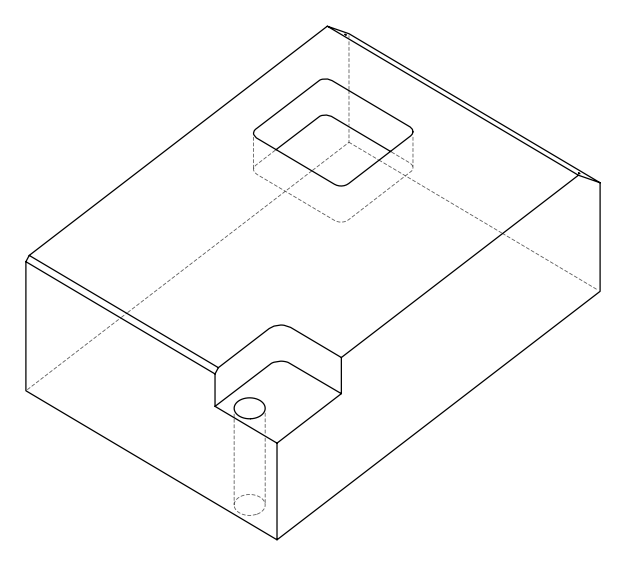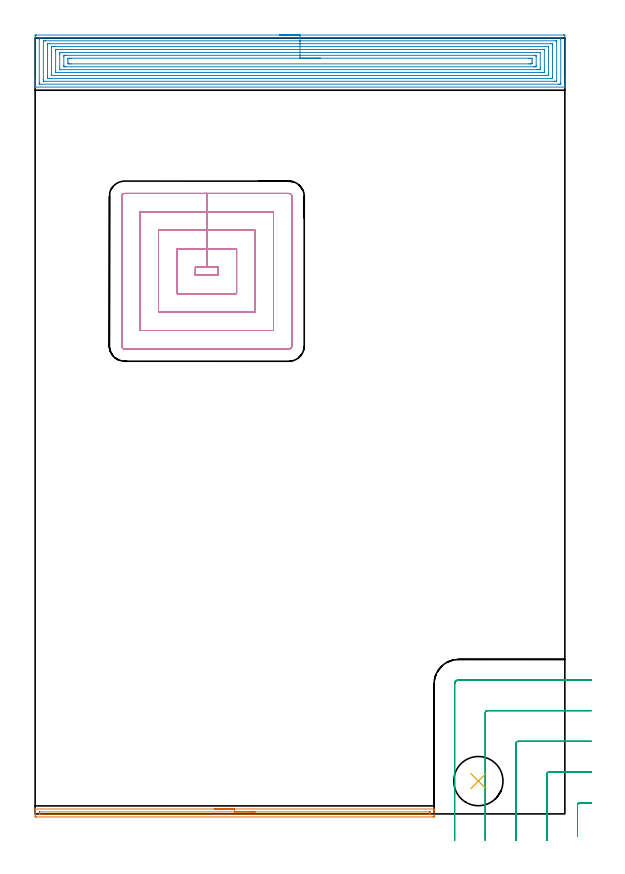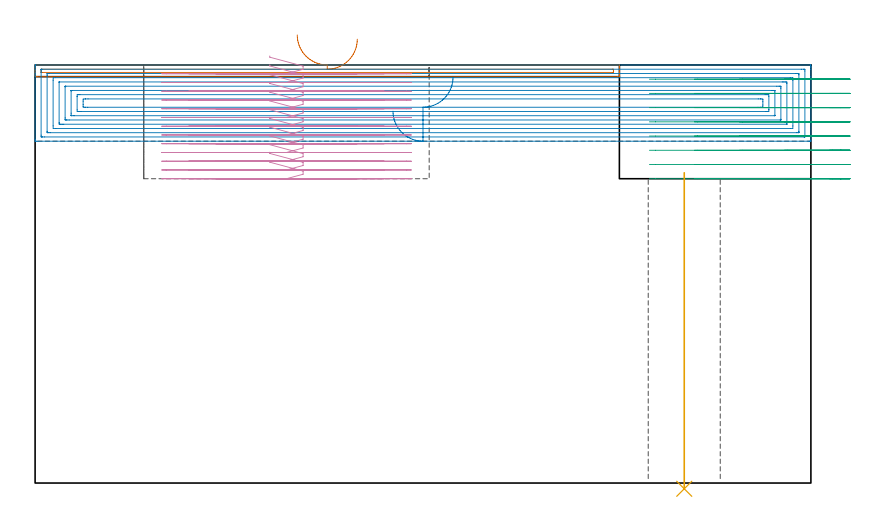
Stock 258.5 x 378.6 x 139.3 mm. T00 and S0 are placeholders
(PLAN: 5 operations, 3 tool changes, 55.3 min)
(1 AREA_MILL | FG_CHAMFER_SURFACE | UGT0205_001 | 3.27 min | 1502 mm3)
(2 AREA_MILL_1 | FG_CHAMFER_SURFACE_1 | UGT0205_001 | 19.08 min | 83384 mm3)
(3 MILL_CORNER_NOTCH_RECTANGULAR | CORNER_NOTCH_RECTANGULAR | UGT0201_094 | Follow Part, ap 5, ae 75% | 7.72 min | 181149 mm3)
(4 MILL_RECTANGULAR_POCKET | POCKET_RECTANGULAR_STRAIGHT | NXT0201_011 | Follow Part, ap 3, ae 75% | 24.76 min | 315042 mm3)
(5 INDEXABLE_INSERT_DRILL_THROUGH_HOLE_FROM_SOLID | STEP1HOLE | NXT0302_019 | 0.43 min | 45831 mm3)
(TOOL UGT0205_001 | Chamfer Mill 20 x 3 x 45 deg. | D20 FL50 Z2)
(TOOL UGT0201_094 | End mill 20 mm | D20 FL38 Z4)
(TOOL NXT0201_011 | ENDMILL 12mm [2P460-1200-NA 1630] | D12 FL38 Z6)
(TOOL NXT0302_019 | Index. Insert Drill 24mm [880-D2400L25-05] | D24 PA176 FL120 Z2)
(OP 1 AREA_MILL)
G17 G21 G94 G90
T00 M6
G54
G17 G0 G90 X87.35 Y2.4 S1061 M3
G43 Z149.3 H0
G94 G1 X87.388 Z148.428 F250.
X87.502 Z147.563
X87.691 Z146.712
X87.953 Z145.88
X88.287 Z145.074
X88.69 Z144.3
X89.158 Z143.564
X89.69 Z142.872
X90.279 Z142.229
X90.922 Z141.64
X91.614 Z141.108
X92.35 Z140.64
X93.124 Z140.237
X93.93 Z139.903
X94.762 Z139.641
X95.613 Z139.452
X96.478 Z139.338
X97.35 Z139.3
X194.55
X194.69 Y2.397 Z139.288
X194.693 Y2.347 Z139.239
X194.7 Y1.99 Z138.889
Y1.507 Z138.406
Y0.896 Z137.792
Y-0.296 Z136.601
X194.699 Y-0.889 Z136.005
X194.696 Y-1.482 Z135.413
X194.693 Y-1.49 Z135.405
X194.104 Y-1.5 Z135.4
X0.596 Y-1.499 Z135.401
X0.007 Y-1.49 Z135.405
X0.004 Y-1.482 Z135.413
X0. Y-0.889 Z136.005
Y-0.296 Z136.601
Y0.004 Z136.9
Y0.597 Z137.493
Y0.896 Z137.792
Y1.496 Z138.395
Y1.99 Z138.889
X0.007 Y2.347 Z139.239
X0.01 Y2.397 Z139.288
X0.15 Y2.4 Z139.3
X97.35
Y0.986 Z137.886
X192.321
X192.41 Y0.985 Z137.885
X192.588 Y0.981 Z137.881
X192.691 Y0.977 Z137.877
X192.694 Y0.95 Z137.85
X192.697 Y0.896 Z137.796
X192.7 Y0.517 Z137.417
Y0.004 Z136.904
X192.698 Y-0.044 Z136.856
X192.695 Y-0.067 Z136.833
X192.691 Y-0.074 Z136.826
X192.675 Y-0.079 Z136.821
X192.499 Y-0.084 Z136.816
X192.41 Y-0.085 Z136.815
X2.379 Y-0.086 Z136.814
X2.29 Y-0.085 Z136.815
X2.112 Y-0.081 Z136.819
X2.009 Y-0.077 Z136.823
X2.006 Y-0.05 Z136.85
X2.003 Y0.004 Z136.904
X2. Y0.383 Z137.283
Y0.896 Z137.796
X2.001 Y0.944 Z137.844
X2.005 Y0.967 Z137.867
X2.009 Y0.974 Z137.874
X2.024 Y0.979 Z137.879
X2.201 Y0.984 Z137.884
X2.29 Y0.985 Z137.885
X97.35 Y0.986 Z137.886
X98.222 Z137.924
X99.086 Z138.038
X99.938 Z138.226
X100.77 Z138.489
X101.576 Z138.823
X102.35 Z139.225
X103.086 Z139.694
X103.778 Z140.225
X104.421 Z140.815
X105.01 Z141.458
X105.541 Z142.15
X106.01 Z142.886
X106.413 Z143.66
X106.747 Z144.466
X107.009 Z145.298
X107.198 Z146.149
X107.312 Z147.014
X107.35 Z147.886
G0 Z149.3
M5
M2
(OP 2 AREA_MILL_1)
G17 G21 G94 G90
T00 M6
G54
G17 G0 G90 X119.25 Y380.1 S1061 M3
G43 Z149.3 H0
Z123.9
G94 G1 X119.288 Z123.028 F250.
X119.402 Z122.163
X119.591 Z121.312
X119.853 Z120.48
X120.187 Z119.674
X120.59 Z118.9
X121.059 Z118.164
X121.59 Z117.472
X122.179 Z116.829
X122.822 Z116.24
X123.514 Z115.708
X124.25 Z115.24
X125.024 Z114.837
X125.83 Z114.503
X126.662 Z114.241
X127.514 Z114.052
X128.378 Z113.938
X129.25 Z113.9
X257.883
X258.15 Y380.097 Z113.902
X258.49 Y380.092 Z113.906
X258.5 Y379.747 Z114.25
Y358.629 Z135.366
Y356.223 Z137.772
Y355.541 Z138.459
Y355.18 Z138.82
X258.493 Y354.767 Z139.225
X258.49 Y354.703 Z139.288
X258.33 Y354.7 Z139.3
X0.171
X0.01 Y354.703 Z139.288
X0.007 Y354.767 Z139.225
X0. Y355.18 Z138.819
Y355.541 Z138.459
Y356.223 Z137.772
Y357.459 Z136.538
Y358.012 Z135.983
Y358.629 Z135.366
X0.001 Y379.471 Z114.526
X0.004 Y380.085 Z113.912
X0.007 Y380.092 Z113.906
X0.617 Y380.1 Z113.9
X129.25
Y378.686 Z115.314
X256.205 Y378.685 Z115.315
X256.423 Y378.681 Z115.319
X256.48 Y378.679 Z115.321
X256.49 Y378.667 Z115.333
X256.495 Y378.634 Z115.366
X256.498 Y378.577 Z115.423
X256.5 Y378.173 Z115.827
X256.499 Y356.714 Z137.286
X256.493 Y356.223 Z137.777
X256.49 Y356.129 Z137.871
X256.314 Y356.12 Z137.88
X256.204 Y356.116 Z137.884
X256.096 Y356.115 Z137.885
X255.312 Y356.114 Z137.886
X2.295 Y356.115 Z137.885
X2.077 Y356.119 Z137.881
X2.02 Y356.121 Z137.879
X2.01 Y356.133 Z137.867
X2.005 Y356.166 Z137.834
X2.002 Y356.223 Z137.777
X2. Y356.627 Z137.373
Y357.117 Z136.883
X2.001 Y378.086 Z115.914
X2.007 Y378.577 Z115.423
X2.01 Y378.671 Z115.329
X2.186 Y378.68 Z115.32
X2.296 Y378.684 Z115.316
X2.404 Y378.685 Z115.315
X3.188 Y378.686 Z115.314
X129.25
Y377.272 Z116.728
X253.827 Y377.271 Z116.729
X254.31 Y377.269 Z116.731
X254.47 Y377.267 Z116.733
X254.489 Y377.265 Z116.735
X254.494 Y377.207 Z116.793
X254.498 Y377.106 Z116.894
X254.5 Y376.979 Z117.021
Y376.789 Z117.211
X254.499 Y358.012 Z135.988
X254.498 Y357.823 Z136.177
X254.49 Y357.631 Z136.369
X254.481 Y357.535 Z136.465
X254.43 Y357.533 Z136.467
X254.31 Y357.53 Z136.47
X253.899 Y357.529 Z136.471
X253.416 Y357.528 Z136.472
X4.673 Y357.529 Z136.471
X4.19 Y357.531 Z136.469
X4.031 Y357.533 Z136.467
X4.011 Y357.535 Z136.465
X4.007 Y357.593 Z136.407
X4.002 Y357.694 Z136.306
X4. Y358.202 Z135.798
X4.001 Y376.789 Z117.211
X4.002 Y376.977 Z117.023
X4.01 Y377.169 Z116.831
X4.019 Y377.265 Z116.735
X4.07 Y377.267 Z116.733
X4.19 Y377.27 Z116.73
X4.601 Y377.271 Z116.729
X5.084 Y377.272 Z116.728
X129.25
Y375.857 Z118.143
X251.667
X252.477 Y375.85 Z118.15
X252.5 Y375.023 Z118.977
Y359.8 Z134.2
X252.479 Y358.95 Z135.05
X251.63 Y358.943 Z135.057
X6.833
X6.023 Y358.95 Z135.05
X6. Y359.777 Z134.223
Y375. Z119.
X6.021 Y375.85 Z118.15
X6.87 Y375.857 Z118.143
X129.25
Y374.443 Z119.557
X250.4
X250.473 Y374.441 Z119.559
X250.485 Y374.439 Z119.561
X250.49 Y374.436 Z119.564
X250.494 Y374.421 Z119.579
X250.499 Y374.344 Z119.656
Y360.932 Z133.068
X250.496 Y360.694 Z133.306
X250.49 Y360.372 Z133.628
X250.173 Y360.364 Z133.636
X249.843 Y360.36 Z133.64
X249.286 Y360.357 Z133.643
X248.95
X8.1
X8.027 Y360.359 Z133.641
X8.015 Y360.361 Z133.639
X8.01 Y360.364 Z133.636
X8.007 Y360.379 Z133.621
X8.001 Y360.456 Z133.544
Y373.868 Z120.132
X8.004 Y374.106 Z119.894
X8.01 Y374.428 Z119.572
X8.327 Y374.436 Z119.564
X8.657 Y374.44 Z119.56
X9.214 Y374.443 Z119.557
X9.55
X129.25
Y373.029 Z120.971
X248.24
X248.425 Y373.027 Z120.973
X248.471 Y373.024 Z120.976
X248.487 Y373.022 Z120.978
X248.49 Y373.011 Z120.989
X248.495 Y372.969 Z121.031
X248.499 Y372.769 Z121.231
X248.5 Y362.482 Z131.518
X248.499 Y362.04 Z131.96
X248.494 Y361.891 Z132.109
X248.49 Y361.779 Z132.221
X248.412 Y361.777 Z132.223
X248.057 Y361.773 Z132.227
X247.874 Y361.772 Z132.228
X247.163 Y361.771 Z132.229
X10.26
X10.075 Y361.773 Z132.227
X10.029 Y361.776 Z132.224
X10.013 Y361.778 Z132.222
X10.01 Y361.789 Z132.211
X10.006 Y361.831 Z132.169
X10.001 Y362.031 Z131.969
X10. Y372.318 Z121.682
X10.001 Y372.76 Z121.24
X10.006 Y372.909 Z121.091
X10.01 Y373.021 Z120.979
X10.089 Y373.023 Z120.977
X10.443 Y373.027 Z120.973
X10.627 Y373.029 Z120.971
X11.337
X129.25
Y371.615 Z122.385
X246.27 Y371.614 Z122.386
X246.461 Y371.613 Z122.387
X246.485 Y371.611 Z122.389
X246.491 Y371.609 Z122.391
X246.494 Y371.602 Z122.398
X246.498 Y371.562 Z122.438
X246.5 Y371.5 Z122.5
Y371.424 Z122.576
Y364.041 Z129.959
X246.497 Y363.376 Z130.624
X246.494 Y363.262 Z130.738
X246.49 Y363.206 Z130.794
X246.481 Y363.192 Z130.808
X246.457 Y363.19 Z130.81
X246.27 Y363.187 Z130.813
X245.568 Y363.185 Z130.815
X245.377
X12.23 Y363.186 Z130.814
X12.039 Y363.187 Z130.813
X12.015 Y363.189 Z130.811
X12.009 Y363.192 Z130.808
X12.006 Y363.198 Z130.802
X12.002 Y363.238 Z130.762
X12. Y363.3 Z130.7
Y363.376 Z130.624
Y370.759 Z123.241
X12.003 Y371.424 Z122.576
X12.006 Y371.538 Z122.462
X12.01 Y371.594 Z122.406
X12.019 Y371.608 Z122.392
X12.043 Y371.61 Z122.39
X12.23 Y371.613 Z122.387
X12.932 Y371.615 Z122.385
X13.123
X129.25
Y370.201 Z123.799
X243.59 Y370.2 Z123.8
X243.921 Y370.199 Z123.801
X244.484 Y370.193 Z123.807
X244.5 Y369.635 Z124.365
Y369.619 Z124.381
Y365.149 Z128.851
X244.484 Y364.607 Z129.393
X244.152 Y364.602 Z129.398
X243.59 Y364.6 Z129.4
X243.262
X14.91
X14.579 Y364.601 Z129.399
X14.016 Y364.607 Z129.393
X14.001 Y365.165 Z128.835
X14. Y365.181 Z128.819
Y369.652 Z124.348
X14.016 Y370.193 Z123.807
X14.348 Y370.198 Z123.802
X14.91 Y370.2 Z123.8
X15.238 Y370.201 Z123.799
X129.25
Y368.786 Z125.214
X240.865
X241.761 Y368.785 Z125.215
X241.804 Y368.783 Z125.217
X242.49 Y368.741 Z125.259
X242.499 Y368.046 Z125.954
Y366.953 Z127.047
X242.496 Y366.26 Z127.74
X242.49 Y366.059 Z127.941
X241.846 Y366.017 Z127.983
X241.804 Y366.016 Z127.984
X240.956 Y366.014 Z127.986
X17.635
X16.74 Y366.016 Z127.984
X16.696 Y366.017 Z127.983
X16.01 Y366.059 Z127.941
X16.001 Y366.754 Z127.246
Y367.847 Z126.153
X16.004 Y368.54 Z125.46
X16.01 Y368.741 Z125.259
X16.654 Y368.783 Z125.217
X16.696 Y368.784 Z125.216
X17.545 Y368.786 Z125.214
X129.25
X130.122 Z125.252
X130.987 Z125.366
X131.838 Z125.554
X132.67 Z125.817
X133.476 Z126.151
X134.25 Z126.553
X134.986 Z127.022
X135.678 Z127.553
X136.321 Z128.143
X136.91 Z128.786
X137.442 Z129.478
X137.91 Z130.214
X138.313 Z130.987
X138.647 Z131.793
X138.909 Z132.625
X139.098 Z133.477
X139.212 Z134.342
X139.25 Z135.214
G0 Z149.3
M5
M2
(OP 3 MILL_CORNER_NOTCH_RECTANGULAR)
G17 G21 G94 G90
T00 M6
G54
G17 G0 G90 X271.5 Y5.4 S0 M3
G43 Z149.3 H0
Z134.562
G94 G1 X268.5 F250.
X265.695 F500.
G3 X264.7 Y4.405 R1.
G1 Y-7.846
Y-10.846 F250.
G0 Z149.3
X271.5 Y20.4
Z134.562
G1 X268.5
X250.695 F500.
G3 X249.7 Y19.405 R1.
G1 Y-10.
Y-13. F250.
G0 Z149.3
X271.5 Y35.4
Z134.562
G1 X268.5
X235.695 F500.
G3 X234.7 Y34.405 R1.
G1 Y-10.
Y-13. F250.
G0 Z149.3
X271.5 Y50.4
Z134.562
G1 X268.5
X220.695 F500.
G3 X219.7 Y49.405 R1.
G1 Y-10.
Y-13. F250.
G0 Z149.3
X271.5 Y65.4
Z134.562
G1 X268.5
X206.7 F500.
G3 X204.7 Y63.4 R2.
G1 Y-10.
Y-13. F250.
G0 Z149.3
X271.5 Y5.4
Z129.825
G1 X268.5
X265.694 F500.
G3 X264.7 Y4.406 R1.
G1 Y-7.846
Y-10.846 F250.
G0 Z149.3
X271.5 Y20.4
Z129.825
G1 X268.5
X250.695 F500.
G3 X249.7 Y19.405 R1.
G1 Y-10.
Y-13. F250.
G0 Z149.3
X271.5 Y35.4
Z129.825
G1 X268.5
X235.695 F500.
G3 X234.7 Y34.405 R1.
G1 Y-10.
Y-13. F250.
G0 Z149.3
X271.5 Y50.4
Z129.825
G1 X268.5
X220.695 F500.
G3 X219.7 Y49.405 R1.
G1 Y-10.
Y-13. F250.
G0 Z149.3
X271.5 Y65.4
Z129.825
G1 X268.5
X206.7 F500.
G3 X204.7 Y63.4 R2.
G1 Y-10.
Y-13. F250.
G0 Z149.3
X271.5 Y5.4
Z125.087
G1 X268.5
X265.695 F500.
G3 X264.7 Y4.405 R1.
G1 Y-7.846
Y-10.846 F250.
G0 Z149.3
X271.5 Y20.4
Z125.087
G1 X268.5
X250.695 F500.
G3 X249.7 Y19.405 R1.
G1 Y-10.
Y-13. F250.
G0 Z149.3
X271.5 Y35.4
Z125.087
G1 X268.5
X235.695 F500.
G3 X234.7 Y34.405 R1.
G1 Y-10.
Y-13. F250.
G0 Z149.3
X271.5 Y50.4
Z125.087
G1 X268.5
X220.695 F500.
G3 X219.7 Y49.405 R1.
G1 Y-10.
Y-13. F250.
G0 Z149.3
X271.5 Y65.4
Z125.087
G1 X268.5
X206.7 F500.
G3 X204.7 Y63.4 R2.
G1 Y-10.
Y-13. F250.
G0 Z149.3
X271.5 Y5.4
Z120.35
G1 X268.5
X265.695 F500.
G3 X264.7 Y4.405 R1.
G1 Y-7.846
Y-10.846 F250.
G0 Z149.3
X271.5 Y20.4
Z120.35
G1 X268.5
X250.695 F500.
G3 X249.7 Y19.405 R1.
G1 Y-10.
Y-13. F250.
G0 Z149.3
X271.5 Y35.4
Z120.35
G1 X268.5
X235.695 F500.
G3 X234.7 Y34.405 R1.
G1 Y-10.
Y-13. F250.
G0 Z149.3
X271.5 Y50.4
Z120.35
G1 X268.5
X220.695 F500.
G3 X219.7 Y49.405 R1.
G1 Y-10.
Y-13. F250.
G0 Z149.3
X271.5 Y65.4
Z120.35
G1 X268.5
X206.7 F500.
G3 X204.7 Y63.4 R2.
G1 Y-10.
Y-13. F250.
G0 Z149.3
X271.5 Y5.4
Z115.612
G1 X268.5
X265.694 F500.
G3 X264.7 Y4.406 R1.
G1 Y-7.846
Y-10.846 F250.
G0 Z149.3
X271.5 Y20.4
Z115.612
G1 X268.5
X250.695 F500.
G3 X249.7 Y19.405 R1.
G1 Y-10.
Y-13. F250.
G0 Z149.3
X271.5 Y35.4
Z115.612
G1 X268.5
X235.695 F500.
G3 X234.7 Y34.405 R1.
G1 Y-10.
Y-13. F250.
G0 Z149.3
X271.5 Y50.4
Z115.612
G1 X268.5
X220.695 F500.
G3 X219.7 Y49.405 R1.
G1 Y-10.
Y-13. F250.
G0 Z149.3
X271.5 Y65.4
Z115.612
G1 X268.5
X206.7 F500.
G3 X204.7 Y63.4 R2.
G1 Y-10.
Y-13. F250.
G0 Z149.3
X271.5 Y5.4
Z110.875
G1 X268.5
X265.694 F500.
G3 X264.7 Y4.406 R1.
G1 Y-7.846
Y-10.846 F250.
G0 Z149.3
X271.5 Y20.4
Z110.875
G1 X268.5
X250.695 F500.
G3 X249.7 Y19.405 R1.
G1 Y-10.
Y-13. F250.
G0 Z149.3
X271.5 Y35.4
Z110.875
G1 X268.5
X235.695 F500.
G3 X234.7 Y34.405 R1.
G1 Y-10.
Y-13. F250.
G0 Z149.3
X271.5 Y50.4
Z110.875
G1 X268.5
X220.695 F500.
G3 X219.7 Y49.405 R1.
G1 Y-10.
Y-13. F250.
G0 Z149.3
X271.5 Y65.4
Z110.875
G1 X268.5
X206.7 F500.
G3 X204.7 Y63.4 R2.
G1 Y-10.
Y-13. F250.
G0 Z149.3
X271.5 Y5.4
Z106.137
G1 X268.5
X265.694 F500.
G3 X264.7 Y4.406 R1.
G1 Y-7.846
Y-10.846 F250.
G0 Z149.3
X271.5 Y20.4
Z106.137
G1 X268.5
X250.695 F500.
G3 X249.7 Y19.405 R1.
G1 Y-10.
Y-13. F250.
G0 Z149.3
X271.5 Y35.4
Z106.137
G1 X268.5
X235.695 F500.
G3 X234.7 Y34.405 R1.
G1 Y-10.
Y-13. F250.
G0 Z149.3
X271.5 Y50.4
Z106.137
G1 X268.5
X220.695 F500.
G3 X219.7 Y49.405 R1.
G1 Y-10.
Y-13. F250.
G0 Z149.3
X271.5 Y65.4
Z106.137
G1 X268.5
X206.7 F500.
G3 X204.7 Y63.4 R2.
G1 Y-10.
Y-13. F250.
G0 Z149.3
X271.5 Y5.4
Z101.4
G1 X268.5
X265.694 F500.
G3 X264.7 Y4.406 R1.
G1 Y-7.846
Y-10.846 F250.
G0 Z149.3
X271.5 Y20.4
Z101.4
G1 X268.5
X250.695 F500.
G3 X249.7 Y19.405 R1.
G1 Y-10.
Y-13. F250.
G0 Z149.3
X271.5 Y35.4
Z101.4
G1 X268.5
X235.695 F500.
G3 X234.7 Y34.405 R1.
G1 Y-10.
Y-13. F250.
G0 Z149.3
X271.5 Y50.4
Z101.4
G1 X268.5
X220.695 F500.
G3 X219.7 Y49.405 R1.
G1 Y-10.
Y-13. F250.
G0 Z149.3
X271.5 Y65.4
Z101.4
G1 X268.5
X206.7 F500.
G3 X204.7 Y63.4 R2.
G1 Y-10.
Y-13. F250.
G0 Z149.3
M5
M2
(OP 4 MILL_RECTANGULAR_POCKET)
G17 G21 G94 G90
T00 M6
G54
G17 G0 G90 X78.2 Y264.426 S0 M3
G43 Z149.3 H1
Z142.3
G94 G1 Y262.9 Z141.891 F250.
X89.3 Z138.917
Y266.8 Z137.872
X83.75 Z136.385
X78.2 F500.
Y262.9
X89.3
Y266.8
X83.75
Y275.8
X69.2
Y253.9
X98.3
Y275.8
X83.75
Y284.8
X60.2
Y244.9
X107.3
Y284.8
X83.75
Y293.8
X51.2
Y235.9
X116.3
Y293.8
X83.75
Y302.8
X43.7
G3 X42.2 Y301.3 R1.5
G1 Y228.4
G3 X43.7 Y226.9 R1.5
G1 X123.8
G3 X125.3 Y228.4 R1.5
G1 Y301.3
G3 X123.8 Y302.8 R1.5
G1 X83.75
X82.75
G0 X78.2 Y264.426 Z139.385
G1 Y262.9 Z138.976 F250.
X89.3 Z136.001
Y266.8 Z134.956
X83.75 Z133.469
X78.2 F500.
Y262.9
X89.3
Y266.8
X83.75
Y275.8
X69.2
Y253.9
X98.3
Y275.8
X83.75
Y284.8
X60.2
Y244.9
X107.3
Y284.8
X83.75
Y293.8
X51.2
Y235.9
X116.3
Y293.8
X83.75
Y302.8
X43.7
G3 X42.2 Y301.3 R1.5
G1 Y228.4
G3 X43.7 Y226.9 R1.5
G1 X123.8
G3 X125.3 Y228.4 R1.5
G1 Y301.3
G3 X123.8 Y302.8 R1.5
G1 X83.75
X82.75
G0 X78.2 Y264.426 Z136.469
G1 Y262.9 Z136.06 F250.
X89.3 Z133.086
Y266.8 Z132.041
X83.75 Z130.554
X78.2 F500.
Y262.9
X89.3
Y266.8
X83.75
Y275.8
X69.2
Y253.9
X98.3
Y275.8
X83.75
Y284.8
X60.2
Y244.9
X107.3
Y284.8
X83.75
Y293.8
X51.2
Y235.9
X116.3
Y293.8
X83.75
Y302.8
X43.7
G3 X42.2 Y301.3 R1.5
G1 Y228.4
G3 X43.7 Y226.9 R1.5
G1 X123.8
G3 X125.3 Y228.4 R1.5
G1 Y301.3
G3 X123.8 Y302.8 R1.5
G1 X83.75
X82.75
G0 X78.2 Y264.426 Z133.554
G1 Y262.9 Z133.145 F250.
X89.3 Z130.171
Y266.8 Z129.126
X83.75 Z127.638
X78.2 F500.
Y262.9
X89.3
Y266.8
X83.75
Y275.8
X69.2
Y253.9
X98.3
Y275.8
X83.75
Y284.8
X60.2
Y244.9
X107.3
Y284.8
X83.75
Y293.8
X51.2
Y235.9
X116.3
Y293.8
X83.75
Y302.8
X43.7
G3 X42.2 Y301.3 R1.5
G1 Y228.4
G3 X43.7 Y226.9 R1.5
G1 X123.8
G3 X125.3 Y228.4 R1.5
G1 Y301.3
G3 X123.8 Y302.8 R1.5
G1 X83.75
X82.75
G0 X78.2 Y264.426 Z130.638
G1 Y262.9 Z130.229 F250.
X89.3 Z127.255
Y266.8 Z126.21
X83.75 Z124.723
X78.2 F500.
Y262.9
X89.3
Y266.8
X83.75
Y275.8
X69.2
Y253.9
X98.3
Y275.8
X83.75
Y284.8
X60.2
Y244.9
X107.3
Y284.8
X83.75
Y293.8
X51.2
Y235.9
X116.3
Y293.8
X83.75
Y302.8
X43.7
G3 X42.2 Y301.3 R1.5
G1 Y228.4
G3 X43.7 Y226.9 R1.5
G1 X123.8
G3 X125.3 Y228.4 R1.5
G1 Y301.3
G3 X123.8 Y302.8 R1.5
G1 X83.75
X82.75
G0 X78.2 Y264.426 Z127.723
G1 Y262.9 Z127.314 F250.
X89.3 Z124.34
Y266.8 Z123.295
X83.75 Z121.808
X78.2 F500.
Y262.9
X89.3
Y266.8
X83.75
Y275.8
X69.2
Y253.9
X98.3
Y275.8
X83.75
Y284.8
X60.2
Y244.9
X107.3
Y284.8
X83.75
Y293.8
X51.2
Y235.9
X116.3
Y293.8
X83.75
Y302.8
X43.7
G3 X42.2 Y301.3 R1.5
G1 Y228.4
G3 X43.7 Y226.9 R1.5
G1 X123.8
G3 X125.3 Y228.4 R1.5
G1 Y301.3
G3 X123.8 Y302.8 R1.5
G1 X83.75
X82.75
G0 X78.2 Y264.426 Z124.808
G1 Y262.9 Z124.399 F250.
X89.3 Z121.424
Y266.8 Z120.379
X83.75 Z118.892
X78.2 F500.
Y262.9
X89.3
Y266.8
X83.75
Y275.8
X69.2
Y253.9
X98.3
Y275.8
X83.75
Y284.8
X60.2
Y244.9
X107.3
Y284.8
X83.75
Y293.8
X51.2
Y235.9
X116.3
Y293.8
X83.75
Y302.8
X43.7
G3 X42.2 Y301.3 R1.5
G1 Y228.4
G3 X43.7 Y226.9 R1.5
G1 X123.8
G3 X125.3 Y228.4 R1.5
G1 Y301.3
G3 X123.8 Y302.8 R1.5
G1 X83.75
X82.75
G0 X78.2 Y264.426 Z121.892
G1 Y262.9 Z121.483 F250.
X89.3 Z118.509
Y266.8 Z117.464
X83.75 Z115.977
X78.2 F500.
Y262.9
X89.3
Y266.8
X83.75
Y275.8
X69.2
Y253.9
X98.3
Y275.8
X83.75
Y284.8
X60.2
Y244.9
X107.3
Y284.8
X83.75
Y293.8
X51.2
Y235.9
X116.3
Y293.8
X83.75
Y302.8
X43.7
G3 X42.2 Y301.3 R1.5
G1 Y228.4
G3 X43.7 Y226.9 R1.5
G1 X123.8
G3 X125.3 Y228.4 R1.5
G1 Y301.3
G3 X123.8 Y302.8 R1.5
G1 X83.75
X82.75
G0 X78.2 Y264.426 Z118.977
G1 Y262.9 Z118.568 F250.
X89.3 Z115.594
Y266.8 Z114.549
X83.75 Z113.062
X78.2 F500.
Y262.9
X89.3
Y266.8
X83.75
Y275.8
X69.2
Y253.9
X98.3
Y275.8
X83.75
Y284.8
X60.2
Y244.9
X107.3
Y284.8
X83.75
Y293.8
X51.2
Y235.9
X116.3
Y293.8
X83.75
Y302.8
X43.7
G3 X42.2 Y301.3 R1.5
G1 Y228.4
G3 X43.7 Y226.9 R1.5
G1 X123.8
G3 X125.3 Y228.4 R1.5
G1 Y301.3
G3 X123.8 Y302.8 R1.5
G1 X83.75
X82.75
G0 X78.2 Y264.426 Z116.062
G1 Y262.9 Z115.652 F250.
X89.3 Z112.678
Y266.8 Z111.633
X83.75 Z110.146
X78.2 F500.
Y262.9
X89.3
Y266.8
X83.75
Y275.8
X69.2
Y253.9
X98.3
Y275.8
X83.75
Y284.8
X60.2
Y244.9
X107.3
Y284.8
X83.75
Y293.8
X51.2
Y235.9
X116.3
Y293.8
X83.75
Y302.8
X43.7
G3 X42.2 Y301.3 R1.5
G1 Y228.4
G3 X43.7 Y226.9 R1.5
G1 X123.8
G3 X125.3 Y228.4 R1.5
G1 Y301.3
G3 X123.8 Y302.8 R1.5
G1 X83.75
X82.75
G0 X78.2 Y264.426 Z113.146
G1 Y262.9 Z112.737 F250.
X89.3 Z109.763
Y266.8 Z108.718
X83.75 Z107.231
X78.2 F500.
Y262.9
X89.3
Y266.8
X83.75
Y275.8
X69.2
Y253.9
X98.3
Y275.8
X83.75
Y284.8
X60.2
Y244.9
X107.3
Y284.8
X83.75
Y293.8
X51.2
Y235.9
X116.3
Y293.8
X83.75
Y302.8
X43.7
G3 X42.2 Y301.3 R1.5
G1 Y228.4
G3 X43.7 Y226.9 R1.5
G1 X123.8
G3 X125.3 Y228.4 R1.5
G1 Y301.3
G3 X123.8 Y302.8 R1.5
G1 X83.75
X82.75
G0 X78.2 Y264.426 Z110.231
G1 Y262.9 Z109.822 F250.
X89.3 Z106.847
Y266.8 Z105.802
X83.75 Z104.315
X78.2 F500.
Y262.9
X89.3
Y266.8
X83.75
Y275.8
X69.2
Y253.9
X98.3
Y275.8
X83.75
Y284.8
X60.2
Y244.9
X107.3
Y284.8
X83.75
Y293.8
X51.2
Y235.9
X116.3
Y293.8
X83.75
Y302.8
X43.7
G3 X42.2 Y301.3 R1.5
G1 Y228.4
G3 X43.7 Y226.9 R1.5
G1 X123.8
G3 X125.3 Y228.4 R1.5
G1 Y301.3
G3 X123.8 Y302.8 R1.5
G1 X83.75
X82.75
G0 X78.2 Y264.426 Z107.315
G1 Y262.9 Z106.906 F250.
X89.3 Z103.932
Y266.8 Z102.887
X83.75 Z101.4
X78.2 F500.
Y262.9
X89.3
Y266.8
X83.75
Y275.8
X69.2
Y253.9
X98.3
Y275.8
X83.75
Y284.8
X60.2
Y244.9
X107.3
Y284.8
X83.75
Y293.8
X51.2
Y235.9
X116.3
Y293.8
X83.75
Y302.8
X43.7
G3 X42.2 Y301.3 R1.5
G1 Y228.4
G3 X43.7 Y226.9 R1.5
G1 X123.8
G3 X125.3 Y228.4 R1.5
G1 Y301.3
G3 X123.8 Y302.8 R1.5
G1 X83.75
X82.75
G0 Z149.3
M5
M2
(OP 5 INDEXABLE_INSERT_DRILL_THROUGH_HOLE_FROM_SOLID)
G17 G21 G94 G90
T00 M6
G54
G17 G0 G90 X216.3 Y16. S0 M3
G43 Z149.3 H1
G94 G81 G98 Z-1.919 F250. R103.4
G80
M5
M2
